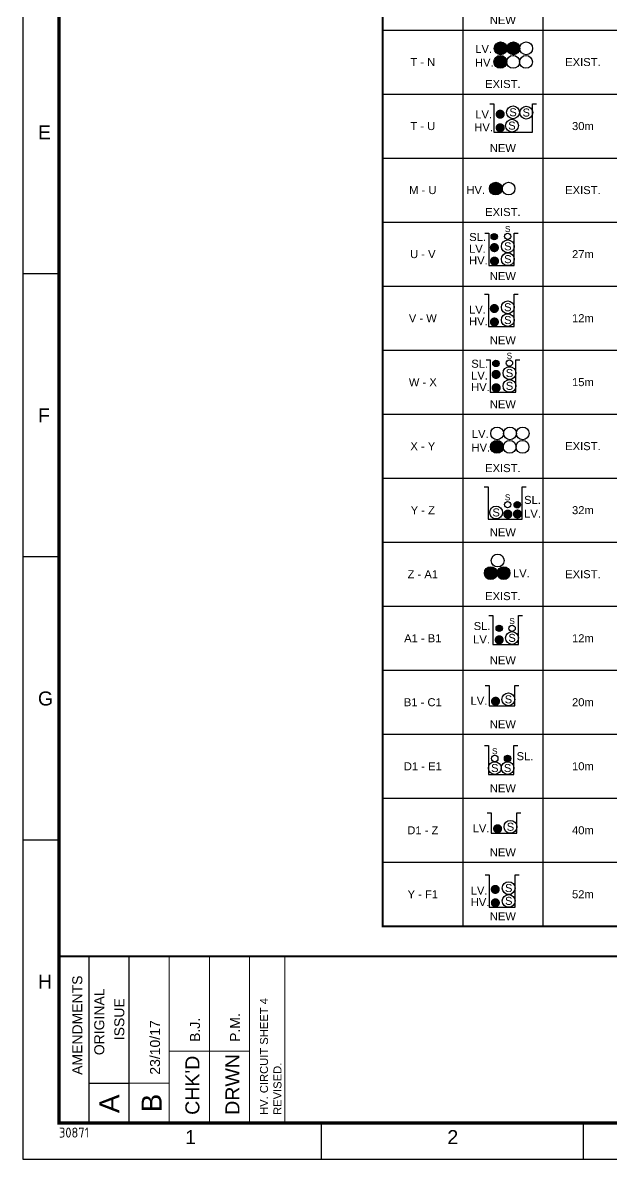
# Paper-space layout 'Retic DUCT SCHED (5)' of a CAD drawing. Header units: metres. Extents: x -9 to 795, y -5 to 571.
# Drawn here: x -9.1 to 137.9, y -5.5 to 278.6 of the extents above; entities that cross this region are included whole.
import ezdxf
from ezdxf.enums import TextEntityAlignment as Align

# ---------------------------------------------------------------- set-up
doc = ezdxf.new("R2010")
doc.units = ezdxf.units.M
doc.header["$LTSCALE"] = 0.7
doc.layers.get('0').update_dxf_attribs({"color": 6})
for name, color, linetype in [('_User Miscellaneous1', 3, 'Continuous'), ('_User Miscellaneous3', 11, 'Continuous'), ('Notes', 7, 'Continuous')]:
    doc.layers.add(name, color=color, linetype=linetype)
doc.layers.add('_User Miscellaneous5', color=7, linetype='Continuous', lineweight=35)
doc.styles.add('ARIAL', font='arial.ttf', dxfattribs={"height": 2})
doc.styles.add('iecARIAL', font='arial.ttf', dxfattribs={"height": 2})
doc.styles.add('iecISOCP', font='isocp.shx')
doc.styles.get("Standard").update_dxf_attribs({"font": 'arial.ttf'})

# ---------------------------------------------------------------- blocks, each defined once
blk = doc.blocks.new('A1_FRAME_TITLE')
at = {"layer": 'Notes', "linetype": 'Continuous'}
for p, q in [((9, 218.22), (-0.04, 218.22)), ((9, 147.47), (-0.04, 147.47)), ((9, 76.72), (-0.04, 76.72)), ((74.51, 6.01), (74.51, -3.07)), ((140.02, 6.01), (140.02, -3.07))]:
    blk.add_line(p, q, dxfattribs=at)
at = {"layer": 'Notes', "color": 7, "linetype": 'Continuous'}
for p, q in [((16.58, 5.97), (16.58, 47.62)), ((26.58, 5.97), (26.58, 47.62)), ((16.58, 15.97), (26.58, 15.97))]:
    blk.add_line(p, q, dxfattribs=at)
blk.add_lwpolyline([(-0.04, -3.07), (804.15, -3.07), (804.15, 573.26), (-0.04, 573.26)], close=True, dxfattribs=at)
at = {"layer": 'Notes', "color": 7, "linetype": 'Continuous', "const_width": 0.8}
blk.add_lwpolyline([(9, 5.97), (795.11, 5.97), (795.11, 564.21), (9, 564.21)], close=True, dxfattribs=at)
at = {"layer": 'Notes', "color": 7, "linetype": 'Continuous', "const_width": 0.5, "flags": 128}
blk.add_lwpolyline([(9, 47.62), (795.11, 47.62)], dxfattribs=at)
at = {"layer": 'Notes', "color": 7, "style": 'ARIAL'}
for s, p in [('E', (3.75, 251.85)), ('F', (3.75, 181.1)), ('G', (3.75, 110.35)), ('H', (3.75, 39.6)), ('1', (40.54, 0.72)), ('2', (106.05, 0.72))]:
    blk.add_text(s, height=3.5, dxfattribs=at).set_placement(p)
for s, height, p in [('AMENDMENTS', 2.5, (14.83, 18.02)), ('ORIGINAL', 2.5, (20.33, 22.94)), ('ISSUE', 2.5, (25.33, 26.69)), ('A', 5, (24.08, 8.47))]:
    blk.add_text(s, height=height, rotation=90, dxfattribs=at).set_placement(p)
at = {"layer": 'Notes', "color": 7}
blk.add_attdef('EPD_REF_NO', text='', height=5, dxfattribs=at).set_placement((760.12, 52.77), align=Align.CENTER)
at = {"layer": 'Notes', "color": 3, "style": 'iecISOCP', "flags": 8}
blk.add_attdef('VERSION_NO', text='', height=2.5, rotation=90, dxfattribs=at).set_placement((272.82, 44.54), align=Align.MIDDLE_CENTER)
at = {"layer": 'Notes', "color": 7, "style": 'ARIAL'}
for tag, p in [('CAP_NO', (483.94, 43.46)), ('IE_NUM', (483.8, 37.81)), ('REF_No_1', (306, 32.31)), ('REF_1', (327.55, 32.31)), ('HV_SWITCH', (484.22, 32.16)), ('GEN_WO', (412.46, 31.76)), ('REF_No_2', (306, 26.31)), ('REF_2', (327.55, 26.31)), ('OH_WO', (412.46, 25.81)), ('UBD_REF', (483.8, 25.83)), ('REF_No_3', (306, 20.31)), ('REF_3', (327.55, 20.31)), ('UG_WO', (412.46, 20.05)), ('GIS_MAP_No', (483.8, 20.04)), ('REF_No_4', (306, 14.31)), ('REF_4', (327.55, 14.31)), ('SUB_WO', (412.46, 13.81)), ('HV_OP_DIAG', (484.08, 14.2)), ('LGA', (483.7, 7.78))]:
    blk.add_attdef(tag, p, '', height=2, dxfattribs=at)
at = {"layer": 'Notes', "color": 7, "style": 'ARIAL', "width": 1.1}
for tag, p in [('T1', (655.13, 39.47)), ('T2', (655.13, 34.35)), ('T3', (655.13, 28.92)), ('T4', (655.13, 23.66)), ('T5', (655.13, 18.23)), ('T6', (655.13, 12.97))]:
    blk.add_attdef(tag, text='', height=3.5, dxfattribs=at).set_placement(p, align=Align.CENTER)
at = {"layer": 'Notes', "color": 7, "style": 'ARIAL'}
for tag, height, p in [('scale', 2, (538.51, 33.27)), ('DRAWN', 2, (538.51, 24.93)), ('REV', 5, (790.81, 17.1)), ('CHD', 2, (538.51, 8.93)), ('DESIGN', 2, (576.37, 9.15))]:
    blk.add_attdef(tag, text='', height=height, dxfattribs=at).set_placement(p, align=Align.CENTER)
blk.add_attdef('NUM', text='', height=7, dxfattribs=at).set_placement((763.12, 20.12), align=Align.MIDDLE_CENTER)
for tag, p in [('NS', (762.87, 8.12)), ('SHTS', (774.68, 8.12))]:
    blk.add_attdef(tag, text='', height=2, dxfattribs=at).set_placement(p, align=Align.MIDDLE)
at = {"layer": 'Notes', "style": 'iecISOCP'}
blk.add_attdef('ExportID', (9.02, 2.35), '', height=2.5, dxfattribs=at)
at = {"layer": 'Notes', "style": 'iecISOCP', "flags": 1}
for tag, p in [('ProjectType', (14.12, -26.84)), ('ProjectNumber', (23.5, -26.86)), ('DrawingNumber', (35.46, -26.85)), ('ProjectDescription', (47.51, -26.87)), ('ExportDate', (60.23, -26.83)), ('ExportUserName', (69.1, -26.84)), ('DesignerCompanyName', (81.43, -26.84)), ('ExportAreaOfInterest', (97.04, -26.86)), ('GIS_SUCCESS', (111.94, -26.82)), ('CAD_SUCCESS', (121.73, -26.83)), ('DEPOTCODE', (132.05, -26.92)), ('ExportCategories', (140.02, -26.84)), ('Comments', (154.33, -26.93)), ('EPD_-_VERSION_1.5', (161.74, -26.93))]:
    blk.add_attdef(tag, p, '', height=1, dxfattribs=at)
blk = doc.blocks.new('*T212')
at = {"layer": '_User Miscellaneous5', "color": 0, "linetype": 'ByBlock', "lineweight": -2, "transparency": 16777216}
for p, q in [((0, 0), (202.4, 0)), ((0, 0), (0, -504.65)), ((202.4, 0), (202.4, -504.65)), ((0, -16.21), (202.4, -16.21)), ((20, -16.21), (20, -504.65)), ((40, -16.21), (40, -504.65)), ((60, -16.21), (60, -504.65)), ((80, -16.21), (80, -504.65)), ((112.77, -16.21), (112.77, -504.65)), ((145.35, -16.21), (145.35, -504.65)), ((170.35, -16.21), (170.35, -504.65)), ((0, -24.65), (202.4, -24.65)), ((0, -40.65), (202.4, -40.65)), ((0, -56.65), (202.4, -56.65)), ((0, -72.65), (202.4, -72.65)), ((0, -88.65), (202.4, -88.65)), ((0, -104.65), (202.4, -104.65)), ((0, -120.65), (202.4, -120.65)), ((0, -136.65), (202.4, -136.65)), ((0, -152.65), (202.4, -152.65)), ((0, -168.65), (202.4, -168.65)), ((0, -184.65), (202.4, -184.65)), ((0, -200.65), (202.4, -200.65)), ((0, -216.65), (202.4, -216.65)), ((0, -232.65), (202.4, -232.65)), ((0, -248.65), (202.4, -248.65)), ((0, -264.65), (202.4, -264.65)), ((0, -280.65), (202.4, -280.65)), ((0, -296.65), (202.4, -296.65)), ((0, -312.65), (202.4, -312.65)), ((0, -328.65), (202.4, -328.65)), ((0, -344.65), (202.4, -344.65)), ((0, -360.65), (202.4, -360.65)), ((0, -376.65), (202.4, -376.65)), ((0, -392.65), (202.4, -392.65)), ((0, -408.65), (202.4, -408.65)), ((0, -424.65), (202.4, -424.65)), ((0, -440.65), (202.4, -440.65)), ((0, -456.65), (202.4, -456.65)), ((0, -472.65), (202.4, -472.65)), ((0, -488.65), (202.4, -488.65)), ((0, -504.65), (202.4, -504.65))]:
    blk.add_line(p, q, dxfattribs=at)
at = {"layer": '_User Miscellaneous5', "color": 7, "transparency": 16777216}
for s, insert, char_height, width, attachment_point in [('PVC DUCT SCHEDULE \\PNOTE - ALL TRENCH SECTIONS ARE TO BE READ & VIEWED FROM NODE TO NODE AS\\PNOMINATED.', (101.2, -8.11), 3, 199.4036, 5), ('E.E REIMBURSEMENT RATE PER METRE', (129.06, -20.43), 2, 29.5818, 5), ('LOCATION', (10, -20.43), 2, 17, 5), ('DUCT\\PCONFIG.', (30, -20.43), 2, 17, 5), ('ROUTE\\PLENGTH', (50, -20.43), 2, 17, 5), ('CUSTOMER\\PFUNDED', (70, -20.43), 2, 17, 5), ('E.E  FUNDED ', (96.38, -20.43), 2, 29.7654, 5), ('ENDEAVOUR\\PREIMBURSED', (157.85, -20.43), 2, 22, 5), ('E.E EXISTING DUCT\\PUSAGE CHARGE', (186.38, -20.43), 2, 29.0564, 5), ('A - B', (10, -32.65), 2, 14, 5), ('20m', (50, -32.65), 2, 14, 5), ('1 x 125mm', (70, -32.65), 2, 14, 5), ('NIL.', (96.38, -32.65), 2, 26.7654, 5), ('NIL.', (129.06, -32.65), 2, 26.5818, 5), ('NIL', (157.85, -32.65), 2, 19, 5), ('NIL', (186.38, -32.65), 2, 26.0564, 5), ('NEW', (30, -39.15), 2, 14, 8), ('NIL.\\PDEV. INSTALLED\\PUNDER CIVIL WORKS', (186.38, -48.65), 2, 26.0564, 5), ('A - C', (10, -48.65), 2, 14, 5), ('EXIST.', (50, -48.65), 2, 14, 5), ('3 x 125mm', (70, -48.65), 2, 14, 5), ('NIL.', (96.38, -48.65), 2, 26.7654, 5), ('NIL.', (129.06, -48.65), 2, 26.5818, 5), ('NIL', (157.85, -48.65), 2, 19, 5), ('EXIST.', (30, -55.15), 2, 14, 8), ('2 x 50mm\\P2 x 125mm', (70, -64.65), 2, 14, 5), ('C - D', (10, -64.65), 2, 14, 5), ('58m', (50, -64.65), 2, 14, 5), ('NIL.', (96.38, -64.65), 2, 26.7654, 5), ('NIL.', (129.06, -64.65), 2, 26.5818, 5), ('NIL', (157.85, -64.65), 2, 19, 5), ('NIL', (186.38, -64.65), 2, 26.0564, 5), ('NEW', (30, -71.15), 2, 14, 8), ('D - E', (10, -80.65), 2, 14, 5), ('27m', (50, -80.65), 2, 14, 5), ('2 x 125mm', (70, -80.65), 2, 14, 5), ('NIL.', (96.38, -80.65), 2, 26.7654, 5), ('NIL.', (129.06, -80.65), 2, 26.5818, 5), ('NIL', (157.85, -80.65), 2, 19, 5), ('NIL', (186.38, -80.65), 2, 26.0564, 5), ('NEW', (30, -87.15), 2, 14, 8), ('F - G', (10, -96.65), 2, 14, 5), ('18m', (50, -96.65), 2, 14, 5), (' 2 x 50mm\\P2 x 125mm', (70, -96.65), 2, 14, 5), ('NIL.', (96.38, -96.65), 2, 26.7654, 5), ('NIL.', (129.06, -96.65), 2, 26.5818, 5), ('NIL', (157.85, -96.65), 2, 19, 5), ('NIL', (186.38, -96.65), 2, 26.0564, 5), ('NEW', (30, -103.15), 2, 14, 8), ('NIL.\\PDEV. INSTALLED\\PUNDER CIVIL WORKS', (186.38, -112.65), 2, 26.0564, 5), ('G - H', (10, -112.65), 2, 14, 5), ('EXIST.', (50, -112.65), 2, 14, 5), ('3 x 125mm', (70, -112.65), 2, 14, 5), ('NIL.', (96.38, -112.65), 2, 26.7654, 5), ('NIL.', (129.06, -112.65), 2, 26.5818, 5), ('NIL', (157.85, -112.65), 2, 19, 5), ('EXIST.', (30, -119.15), 2, 14, 8), ('H - J', (10, -128.65), 2, 14, 5), ('12m', (50, -128.65), 2, 14, 5), ('1 x 125mm', (70, -128.65), 2, 14, 5), ('NIL.', (96.38, -128.65), 2, 26.7654, 5), ('NIL.', (129.06, -128.65), 2, 26.5818, 5), ('NIL', (157.85, -128.65), 2, 19, 5), ('NIL', (186.38, -128.65), 2, 26.0564, 5), ('NEW', (30, -135.15), 2, 14, 8), ('2 x 50mm\\P2 x 125mm', (70, -144.65), 2, 14, 5), ('J - K', (10, -144.65), 2, 14, 5), ('12m', (50, -144.65), 2, 14, 5), ('NIL.', (96.38, -144.65), 2, 26.7654, 5), ('NIL.', (129.06, -144.65), 2, 26.5818, 5), ('NIL', (157.85, -144.65), 2, 19, 5), ('NIL', (186.38, -144.65), 2, 26.0564, 5), ('NEW', (30, -151.15), 2, 14, 8), ('H - L', (10, -160.65), 2, 14, 5), ('22m', (50, -160.65), 2, 14, 5), ('1 x 125mm', (70, -160.65), 2, 14, 5), ('NIL.', (96.38, -160.65), 2, 26.7654, 5), ('NIL.', (129.06, -160.65), 2, 26.5818, 5), ('NIL', (157.85, -160.65), 2, 19, 5), ('NIL', (186.38, -160.65), 2, 26.0564, 5), ('NEW', (30, -167.15), 2, 14, 8), ('NIL.\\PDEV. INSTALLED\\PUNDER CIVIL WORKS', (186.38, -176.65), 2, 26.0564, 5), ('E - L', (10, -176.65), 2, 14, 5), ('EXIST.', (50, -176.65), 2, 14, 5), ('1 x 125mm', (70, -176.65), 2, 14, 5), ('NIL.', (96.38, -176.65), 2, 26.7654, 5), ('NIL.', (129.06, -176.65), 2, 26.5818, 5), ('NIL', (157.85, -176.65), 2, 19, 5), ('EXIST.', (30, -183.15), 2, 14, 8), ('2 x 50mm\\P2 x 125mm', (70, -192.65), 2, 14, 5), ('L - M', (10, -192.65), 2, 14, 5), ('53m', (50, -192.65), 2, 14, 5), ('NIL.', (96.38, -192.65), 2, 26.7654, 5), ('NIL.', (129.06, -192.65), 2, 26.5818, 5), ('NIL', (157.85, -192.65), 2, 19, 5), ('NIL', (186.38, -192.65), 2, 26.0564, 5), ('NEW', (30, -199.15), 2, 14, 8), ('M - N', (10, -208.65), 2, 14, 5), ('30m', (50, -208.65), 2, 14, 5), ('3 x 125mm', (70, -208.65), 2, 14, 5), ('NIL.', (96.38, -208.65), 2, 26.7654, 5), ('NIL.', (129.06, -208.65), 2, 26.5818, 5), ('NIL', (157.85, -208.65), 2, 19, 5), ('NIL', (186.38, -208.65), 2, 26.0564, 5), ('NEW', (30, -215.15), 2, 14, 8), ('N - P', (10, -224.65), 2, 14, 5), ('12m', (50, -224.65), 2, 14, 5), ('2 x 125mm', (70, -224.65), 2, 14, 5), ('NIL.', (96.38, -224.65), 2, 26.7654, 5), ('NIL.', (129.06, -224.65), 2, 26.5818, 5), ('NIL', (157.85, -224.65), 2, 19, 5), ('NIL', (186.38, -224.65), 2, 26.0564, 5), ('NEW', (30, -231.15), 2, 14, 8), ('P - Q', (10, -240.65), 2, 14, 5), ('12m', (50, -240.65), 2, 14, 5), ('2 x 125mm', (70, -240.65), 2, 14, 5), ('NIL.', (96.38, -240.65), 2, 26.7654, 5), ('NIL.', (129.06, -240.65), 2, 26.5818, 5), ('NIL', (157.85, -240.65), 2, 19, 5), ('NIL', (186.38, -240.65), 2, 26.0564, 5), ('NEW', (30, -247.15), 2, 14, 8), ('R - S', (10, -256.65), 2, 14, 5), ('12m', (50, -256.65), 2, 14, 5), ('2 x 50mm\\P2 x 125mm', (70, -256.65), 2, 14, 5), ('NIL.', (96.38, -256.65), 2, 26.7654, 5), ('NIL.', (129.06, -256.65), 2, 26.5818, 5), ('NIL', (157.85, -256.65), 2, 19, 5), ('NIL', (186.38, -256.65), 2, 26.0564, 5), ('NEW', (30, -263.15), 2, 14, 8), ('S - T', (10, -272.65), 2, 14, 5), ('12m', (50, -272.65), 2, 14, 5), ('2 x 125mm', (70, -272.65), 2, 14, 5), ('NIL.', (96.38, -272.65), 2, 26.7654, 5), ('NIL.', (129.06, -272.65), 2, 26.5818, 5), ('NIL', (157.85, -272.65), 2, 19, 5), ('NIL', (186.38, -272.65), 2, 26.0564, 5), ('NEW', (30, -279.15), 2, 14, 8), ('NIL.\\PDEV. INSTALLED\\PUNDER CIVIL WORKS', (186.38, -288.65), 2, 26.0564, 5), ('T - N', (10, -288.65), 2, 14, 5), ('EXIST.', (50, -288.65), 2, 14, 5), ('3 x 125mm', (70, -288.65), 2, 14, 5), ('NIL.', (96.38, -288.65), 2, 26.7654, 5), ('NIL.', (129.06, -288.65), 2, 26.5818, 5), ('NIL', (157.85, -288.65), 2, 19, 5), ('EXIST.', (30, -295.15), 2, 14, 8), ('T - U', (10, -304.65), 2, 14, 5), ('30m', (50, -304.65), 2, 14, 5), ('3 x 125mm', (70, -304.65), 2, 14, 5), ('NIL.', (96.38, -304.65), 2, 26.7654, 5), ('NIL.', (129.06, -304.65), 2, 26.5818, 5), ('NIL', (157.85, -304.65), 2, 19, 5), ('NIL', (186.38, -304.65), 2, 26.0564, 5), ('NEW', (30, -311.15), 2, 14, 8), ('NIL.\\PDEV. INSTALLED\\PUNDER CIVIL WORKS', (186.38, -320.65), 2, 26.0564, 5), ('M - U', (10, -320.65), 2, 14, 5), ('EXIST.', (50, -320.65), 2, 14, 5), ('1 x 125mm', (70, -320.65), 2, 14, 5), ('NIL.', (96.38, -320.65), 2, 26.7654, 5), ('NIL.', (129.06, -320.65), 2, 26.5818, 5), ('NIL', (157.85, -320.65), 2, 19, 5), ('EXIST.', (30, -327.15), 2, 14, 8), ('2 x 50mm\\P2 x 125mm', (70, -336.65), 2, 14, 5), ('U - V', (10, -336.65), 2, 14, 5), ('27m', (50, -336.65), 2, 14, 5), ('NIL.', (96.38, -336.65), 2, 26.7654, 5), ('NIL.', (129.06, -336.65), 2, 26.5818, 5), ('NIL', (157.85, -336.65), 2, 19, 5), ('NIL', (186.38, -336.65), 2, 26.0564, 5), ('NEW', (30, -343.15), 2, 14, 8), ('V - W', (10, -352.65), 2, 14, 5), ('12m', (50, -352.65), 2, 14, 5), ('2 x 125mm', (70, -352.65), 2, 14, 5), ('NIL.', (96.38, -352.65), 2, 26.7654, 5), ('NIL.', (129.06, -352.65), 2, 26.5818, 5), ('NIL', (157.85, -352.65), 2, 19, 5), ('NIL', (186.38, -352.65), 2, 26.0564, 5), ('NEW', (30, -359.15), 2, 14, 8), ('2 x 50mm\\P2 x 125mm', (70, -368.65), 2, 14, 5), ('W - X', (10, -368.65), 2, 14, 5), ('15m', (50, -368.65), 2, 14, 5), ('NIL.', (96.38, -368.65), 2, 26.7654, 5), ('NIL.', (129.06, -368.65), 2, 26.5818, 5), ('NIL', (157.85, -368.65), 2, 19, 5), ('NIL', (186.38, -368.65), 2, 26.0564, 5), ('NEW', (30, -375.15), 2, 14, 8), ('NIL.\\PDEV. INSTALLED\\PUNDER CIVIL WORKS', (186.38, -384.65), 2, 26.0564, 5), ('X - Y', (10, -384.65), 2, 14, 5), ('EXIST.', (50, -384.65), 2, 14, 5), ('1 x 125mm', (70, -384.65), 2, 14, 5), ('NIL.', (96.38, -384.65), 2, 26.7654, 5), ('NIL.', (129.06, -384.65), 2, 26.5818, 5), ('NIL', (157.85, -384.65), 2, 19, 5), ('EXIST.', (30, -391.15), 2, 14, 8), ('Y - Z', (10, -400.65), 2, 14, 5), ('32m', (50, -400.65), 2, 14, 5), ('2 x 50mm\\P1 x 125mm', (70, -400.65), 2, 14, 5), ('NIL.', (96.38, -400.65), 2, 26.7654, 5), ('NIL.', (129.06, -400.65), 2, 26.5818, 5), ('NIL', (157.85, -400.65), 2, 19, 5), ('NIL', (186.38, -400.65), 2, 26.0564, 5), ('NEW', (30, -407.15), 2, 14, 8), ('NIL.\\PDEV. INSTALLED\\PUNDER CIVIL WORKS', (186.38, -416.65), 2, 26.0564, 5), ('Z - A1', (10, -416.65), 2, 14, 5), ('EXIST.', (50, -416.65), 2, 14, 5), ('2 x 125mm', (70, -416.65), 2, 14, 5), ('NIL.', (96.38, -416.65), 2, 26.7654, 5), ('NIL.', (129.06, -416.65), 2, 26.5818, 5), ('NIL', (157.85, -416.65), 2, 19, 5), ('EXIST.', (30, -423.15), 2, 14, 8), ('A1 - B1', (10, -432.65), 2, 14, 5), ('12m', (50, -432.65), 2, 14, 5), ('2 x 50mm\\P1 x 125mm', (70, -432.65), 2, 14, 5), ('NIL.', (96.38, -432.65), 2, 26.7654, 5), ('NIL.', (129.06, -432.65), 2, 26.5818, 5), ('NIL', (157.85, -432.65), 2, 19, 5), ('NIL', (186.38, -432.65), 2, 26.0564, 5), ('NEW', (30, -439.15), 2, 14, 8), ('B1 - C1', (10, -448.65), 2, 14, 5), ('20m', (50, -448.65), 2, 14, 5), ('1 x 125mm', (70, -448.65), 2, 14, 5), ('NIL.', (96.38, -448.65), 2, 26.7654, 5), ('NIL.', (129.06, -448.65), 2, 26.5818, 5), ('NIL', (157.85, -448.65), 2, 19, 5), ('NIL', (186.38, -448.65), 2, 26.0564, 5), ('NEW', (30, -455.15), 2, 14, 8), ('2 x 50mm\\P2 x 125mm', (70, -464.65), 2, 14, 5), ('D1 - E1', (10, -464.65), 2, 14, 5), ('10m', (50, -464.65), 2, 14, 5), ('NIL.', (96.38, -464.65), 2, 26.7654, 5), ('NIL.', (129.06, -464.65), 2, 26.5818, 5), ('NIL', (157.85, -464.65), 2, 19, 5), ('NIL', (186.38, -464.65), 2, 26.0564, 5), ('NEW', (30, -471.15), 2, 14, 8), ('D1 - Z', (10, -480.65), 2, 14, 5), ('40m', (50, -480.65), 2, 14, 5), ('1 x 125mm', (70, -480.65), 2, 14, 5), ('NIL.', (96.38, -480.65), 2, 26.7654, 5), ('NIL.', (129.06, -480.65), 2, 26.5818, 5), ('NIL', (157.85, -480.65), 2, 19, 5), ('NIL', (186.38, -480.65), 2, 26.0564, 5), ('NEW', (30, -487.15), 2, 14, 8), ('Y - F1', (10, -496.65), 2, 14, 5), ('52m', (50, -496.65), 2, 14, 5), ('2 x 125mm', (70, -496.65), 2, 14, 5), ('NIL.', (96.38, -496.65), 2, 26.7654, 5), ('NIL.', (129.06, -496.65), 2, 26.5818, 5), ('NIL', (157.85, -496.65), 2, 19, 5), ('NIL', (186.38, -496.65), 2, 26.0564, 5), ('NEW', (30, -503.15), 2, 14, 8)]:
    blk.add_mtext(s, dxfattribs=dict(at, insert=insert, char_height=char_height, width=width, attachment_point=attachment_point))
blk = doc.blocks.new('*U207')
at = {"ltscale": 0.75, "const_width": 0.569, "flags": 128}
blk.add_lwpolyline([(-0.29, 0.56, 1), (0.28, 0.56, 1)], format="xyb", close=True, dxfattribs=at)
blk = doc.blocks.new('*U171')
blk.add_circle((0, 0.8), 0.8)
at = {"insert": (0, 0.8), "char_height": 1, "attachment_point": 5, "style": 'ARIAL'}
blk.add_mtext_dynamic_manual_height_columns('S', width=1.0176, gutter_width=10, heights=[0], dxfattribs=at)
blk = doc.blocks.new('DUCT_50_NEW')
blk.add_circle((0, 0.4), 0.4)
at = {"flags": 1}
blk.add_attdef('Z', (0, 0), '', height=0.2, dxfattribs=at)
at = {"flags": 9}
for tag, p in [('DUCT_CODE', (0, 0)), ('XSECT_TYPE', (0, -0.2)), ('STATE', (0, -0.6)), ('OWNED_BY', (0, -1.01)), ('OPERATED_BY', (0, -1.21)), ('FB_REFERENCE', (0, -0.4)), ('NOTES', (0, -0.8)), ('MAINTAINED_BY', (0, -1.42))]:
    blk.add_attdef(tag, text='', height=0.2, dxfattribs=at).set_placement(p, align=Align.MIDDLE_LEFT)
blk = doc.blocks.new('CABLE_SMALL_NEW')
h = blk.add_hatch(color=256)
edge = h.paths.add_edge_path()
edge.add_arc((0, 0.4), 0.4, 0, 360)
blk.add_circle((0, 0.4), 0.4)
for tag, flags, p in [('COND_CODE', 9, (1.5, 0)), ('STATE', 9, (1.5, -0.4)), ('XSECT_SIZE', 9, (1.5, -0.6)), ('OWNED_BY', 9, (1.5, -1)), ('OPERATED_BY', 9, (1.5, -1.2)), ('FB_REFERENCE', 9, (1.5, -0.2)), ('NOTES', 9, (1.5, -0.8)), ('MAINTAINED_BY', 9, (1.5, -1.4)), ('Z', 1, (1.5, -1.6))]:
    blk.add_attdef(tag, text='', height=0.2, dxfattribs=dict(flags=flags)).set_placement(p, align=Align.MIDDLE_LEFT)
blk = doc.blocks.new('*U209')
for name in ['DUCT_50_NEW', 'CABLE_SMALL_NEW']:
    blk.add_blockref(name, (0, 0))
blk = doc.blocks.new('*U169')
blk.add_blockref('DUCT_50_NEW', (0, 0))
at = {"insert": (0, 1.31), "char_height": 0.75, "attachment_point": 5, "style": 'ARIAL'}
blk.add_mtext_dynamic_manual_height_columns('S', width=0.3953, gutter_width=10, heights=[0], dxfattribs=at)
blk = doc.blocks.new('CABLE_LARGE_NEW')
h = blk.add_hatch(color=256)
edge = h.paths.add_edge_path()
edge.add_arc((0, 0.8), 0.8, 0, 360)
blk.add_circle((0, 0.8), 0.8)
for tag, flags, p in [('COND_CODE', 9, (1.5, 0)), ('STATE', 9, (1.5, -0.4)), ('XSECT_SIZE', 9, (1.5, -0.6)), ('OWNED_BY', 9, (1.5, -1)), ('OPERATED_BY', 9, (1.5, -1.2)), ('FB_REFERENCE', 9, (1.5, -0.2)), ('NOTES', 9, (1.5, -0.8)), ('MAINTAINED_BY', 9, (1.5, -1.4)), ('Z', 1, (1.5, -1.6))]:
    blk.add_attdef(tag, text='', height=0.2, dxfattribs=dict(flags=flags)).set_placement(p, align=Align.MIDDLE_LEFT)
blk = doc.blocks.new('*U208')
blk.add_circle((0, 0.8), 0.8)
blk.add_blockref('CABLE_LARGE_NEW', (0, 0))
blk = doc.blocks.new('*U168')
blk.add_circle((0, 0.8), 0.8)
blk = doc.blocks.new('Amendment Tag A1-A2')
at = {"lineweight": 15}
for p, q in [((10, 41.65), (10, 0)), ((20, 41.65), (20, 0)), ((30, 41.65), (30, 0)), ((38.85, 41.65), (38.85, 0)), ((10, 18), (30, 18)), ((0, 10), (10, 10))]:
    blk.add_line(p, q, dxfattribs=at)
at = {"lineweight": 15, "style": 'iecARIAL'}
for s, p in [("CHK'D", (17.51, 2.06)), ('DRWN', (27.51, 2.06))]:
    blk.add_text(s, height=3.5, rotation=90, dxfattribs=at).set_placement(p)
for tag, p, height in [('CHECKED_BY', (17.67, 20.28), 2.5), ('DRAWN_BY', (27.67, 20.28), 2.5), ('REV_NO', (8.08, 2.68), 5), ('REV_DATE', (7.67, 12.09), 2.5), ('LINE_ONE_001', (34.62, 2.26), 2)]:
    blk.add_attdef(tag, p, '', height=height, rotation=90, dxfattribs=at)

psp = doc.layouts.new('Retic DUCT SCHED (5)')

# ---------------------------------------------------------------- linework, layer by layer
at = {"layer": '_User Miscellaneous3', "flags": 128}
for points in [[(107.58, 258.3), (108.58, 258.3), (108.58, 251.23), (118.28, 251.23), (118.28, 258.3), (119.28, 258.3)], [(106.31, 226), (107.31, 226), (107.31, 217.9), (113.68, 217.9), (113.68, 226), (114.68, 226)], [(106.24, 210.78), (107.24, 210.78), (107.24, 202.68), (113.67, 202.68), (113.67, 210.78), (114.67, 210.78)], [(106.66, 194.33), (107.66, 194.33), (107.66, 186.23), (114.1, 186.23), (114.1, 194.33), (115.1, 194.33)], [(106.19, 162.64), (107.19, 162.64), (107.19, 154.54), (115.64, 154.54), (115.64, 162.64), (116.64, 162.64)], [(107.34, 130.46), (108.34, 130.46), (108.34, 123.24), (114.74, 123.24), (114.74, 130.46), (115.74, 130.46)], [(106.42, 112.95), (107.42, 112.95), (107.42, 107.89), (113.82, 107.89), (113.82, 112.95), (114.82, 112.95)], [(106.22, 97.94), (107.22, 97.94), (107.22, 90.71), (113.62, 90.71), (113.62, 97.94), (114.62, 97.94)], [(106.94, 81.09), (107.94, 81.09), (107.94, 76.03), (114.33, 76.03), (114.33, 81.09), (115.33, 81.09)], [(106.46, 65.61), (107.46, 65.61), (107.46, 57.51), (113.9, 57.51), (113.9, 65.61), (114.9, 65.61)]]:
    psp.add_lwpolyline(points, dxfattribs=at)
at = {"layer": '_User Miscellaneous5', "const_width": 0.5}
psp.add_lwpolyline([(80.84, 557.41), (283.24, 557.41), (283.24, 52.76), (80.84, 52.76)], close=True, dxfattribs=at)

# ---------------------------------------------------------------- block references
psp.add_blockref('*T212', (80.84, 557.41))
at = {"layer": '_User Miscellaneous3', "xscale": 2, "yscale": 2, "zscale": 2}
for name, p in [('*U208', (110.27, 270.59)), ('*U208', (113.47, 270.59)), ('*U168', (116.67, 270.59)), ('*U208', (110.21, 267.22)), ('*U168', (113.41, 267.22)), ('*U168', (116.61, 267.22)), ('*U207', (110.18, 254.61)), ('*U171', (113.38, 254.61)), ('*U171', (116.69, 254.54)), ('*U207', (110.18, 251.23)), ('*U171', (113.11, 251.28)), ('*U208', (109.07, 235.55)), ('*U168', (112.27, 235.55)), ('*U169', (112.05, 224.41)), ('*U209', (108.69, 224.32)), ('*U207', (108.73, 221.27)), ('*U171', (112.08, 221.1)), ('*U207', (108.76, 217.9)), ('*U171', (112.08, 217.9)), ('*U207', (108.72, 206.05)), ('*U171', (112.07, 205.88)), ('*U207', (108.74, 202.68)), ('*U171', (112.07, 202.68)), ('*U169', (112.47, 192.74)), ('*U209', (109.11, 192.65)), ('*U207', (109.15, 189.59)), ('*U171', (112.5, 189.43)), ('*U207', (109.18, 186.23)), ('*U171', (112.5, 186.23)), ('*U168', (109.41, 174.36)), ('*U168', (112.61, 174.36)), ('*U168', (115.81, 174.36)), ('*U208', (109.35, 171)), ('*U168', (112.55, 171)), ('*U168', (115.75, 171)), ('*U169', (112.03, 157.35)), ('*U171', (109.16, 154.59)), ('*U207', (112.09, 154.65)), ('*U207', (114.49, 154.69)), ('*U209', (114.44, 157.33)), ('*U168', (109.53, 142.59)), ('*U208', (107.82, 139.43)), ('*U208', (111.02, 139.43)), ('*U209', (109.94, 126.44)), ('*U169', (113.14, 126.44)), ('*U207', (109.94, 123.24)), ('*U171', (113.14, 123.24)), ('*U171', (112.22, 107.89)), ('*U207', (109.02, 107.89)), ('*U169', (108.82, 93.91)), ('*U171', (108.82, 90.71)), ('*U171', (112.02, 90.71)), ('*U209', (112.02, 93.91)), ('*U207', (109.54, 76.03)), ('*U171', (112.74, 76.03)), ('*U207', (108.95, 60.87)), ('*U171', (112.3, 60.71)), ('*U207', (108.98, 57.51)), ('*U171', (112.3, 57.51))]:
    psp.add_blockref(name, p, dxfattribs=at)
at = {"layer": 'Notes'}
ref = psp.add_blockref('A1_FRAME_TITLE', (-9.08, -2.39), dxfattribs=at)
ref.add_attrib('ExportID', '30871', (-0.06, -0.04), dxfattribs={"height": 2.5, "style": 'iecISOCP'})
ref = psp.add_blockref('Amendment Tag A1-A2', (17.5, 3.58), dxfattribs=at)
ref.add_attrib('DRAWN_BY', 'P.M.', (45.17, 23.87), dxfattribs={"layer": '0', "lineweight": 15, "height": 2.5, "rotation": 90, "style": 'iecARIAL'})
ref.add_attrib('CHECKED_BY', 'B.J.', (35.17, 23.87), dxfattribs={"layer": '0', "lineweight": 15, "height": 2.5, "rotation": 90, "style": 'iecARIAL'})
ref.add_attrib('REV_NO', 'B', (25.58, 6.26), dxfattribs={"layer": '0', "lineweight": 15, "height": 5, "rotation": 90, "style": 'iecARIAL'})
ref.add_attrib('REV_DATE', '23/10/17', (25.17, 15.68), dxfattribs={"layer": '0', "lineweight": 15, "height": 2.5, "rotation": 90, "style": 'iecARIAL'})
ref.add_attrib('LINE_ONE_001', 'HV. CIRCUIT SHEET 4', (52.15, 5.63), dxfattribs={"layer": '0', "lineweight": 15, "height": 2, "rotation": 90, "style": 'iecARIAL'})
ref.add_attrib('LINE_ONE_002', 'REVISED.', (55.52, 5.63), dxfattribs={"layer": '0', "lineweight": 15, "height": 2, "rotation": 90, "style": 'iecARIAL'})

# ---------------------------------------------------------------- texts
at = {"layer": '_User Miscellaneous1', "style": 'ARIAL'}
for s, p in [('LV.', (103.95, 271.06)), ('HV.', (103.87, 267.64)), ('SL.', (102.43, 224.04)), ('LV.', (102.39, 221.1)), ('HV.', (102.39, 218.19)), ('LV.', (102.39, 205.88)), ('HV.', (102.39, 202.97)), ('SL.', (102.95, 192.37)), ('LV.', (102.91, 189.43)), ('HV.', (102.91, 186.52)), ('LV.', (103.09, 174.84)), ('HV.', (103.01, 171.42)), ('SL.', (116.15, 158.34)), ('LV.', (116.16, 154.89)), ('LV.', (113.37, 140)), ('LV.', (102.81, 60.71)), ('HV.', (102.81, 57.8))]:
    psp.add_text(s, height=2, dxfattribs=at).set_placement(p)
at = {"layer": '_User Miscellaneous1', "char_height": 2, "attachment_point": 5, "style": 'ARIAL'}
for s, insert in [('LV.', (106.04, 255.69)), ('HV.', (106.04, 252.45)), ('HV.', (104.06, 236.82)), ('SL.', (105.65, 127.8)), ('LV.', (105.52, 124.46)), ('LV.', (104.87, 109.12)), ('SL.', (116.37, 95.27)), ('LV.', (105.39, 77.26))]:
    psp.add_mtext_dynamic_manual_height_columns(s, width=4.7642, gutter_width=10, heights=[0], dxfattribs=dict(at, insert=insert))

doc.saveas('drawing.dxf')
